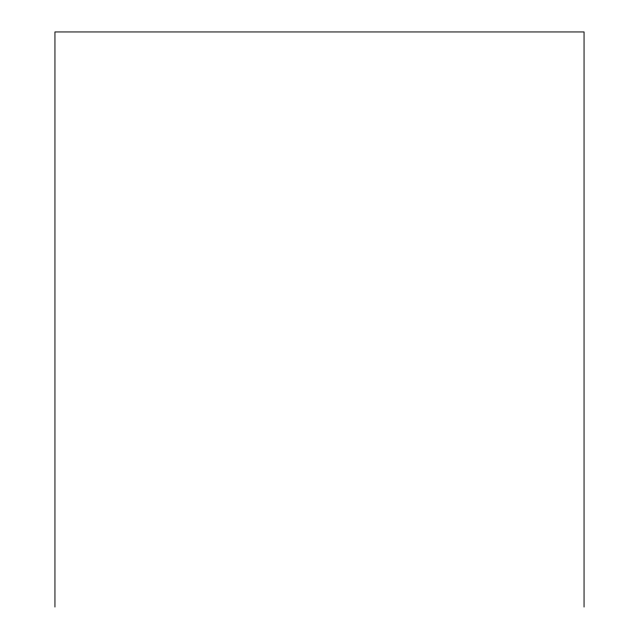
<?xml version="1.0" encoding="UTF-8"?>
<svg xmlns="http://www.w3.org/2000/svg" width="639" height="639" viewBox="0 0 639 639"><rect width="100%" height="100%" fill="white"/><g stroke="black" fill="none" stroke-linecap="round" stroke-linejoin="round"><path stroke-width="0.96" d="M584.054 607.05L584.054 31.95L54.946 31.95L54.946 607.05"/></g></svg>
